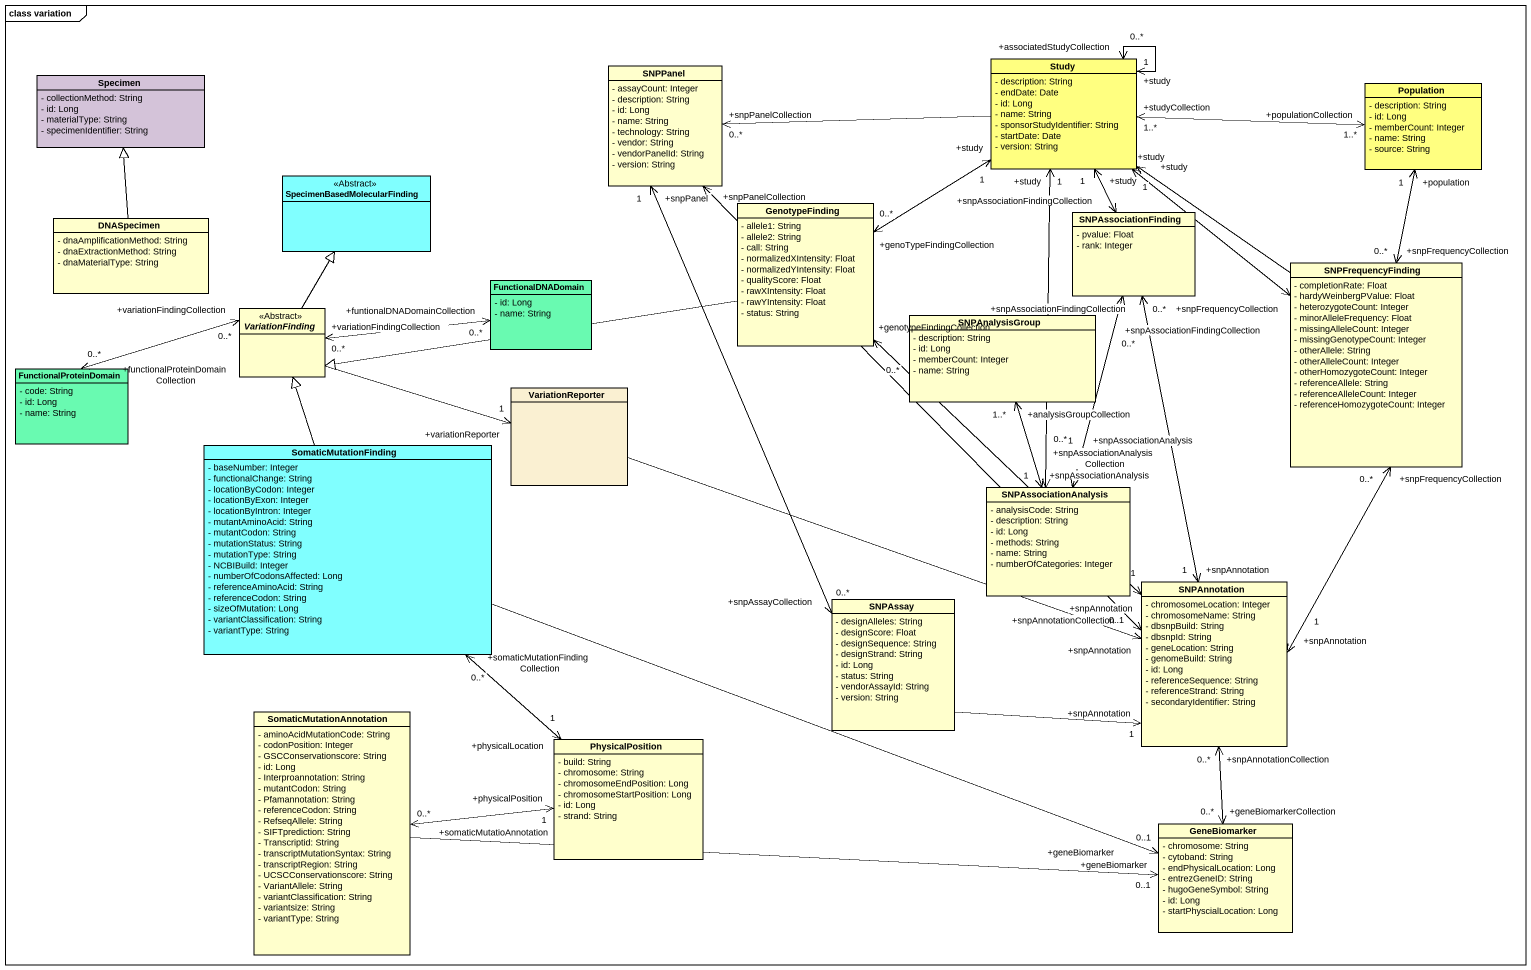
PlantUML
@startuml
mainframe class variation
hide circle
hide empty members
skinparam classAttributeIconSize 0
class Specimen #D4C3D9 {
  - collectionMethod: String
  - id: Long
  - materialType: String
  - specimenIdentifier: String
}
class SNPPanel {
  - assayCount: Integer
  - description: String
  - id: Long
  - name: String
  - technology: String
  - vendor: String
  - vendorPanelId: String
  - version: String
}
class Study #FFFF80 {
  - description: String
  - endDate: Date
  - id: Long
  - name: String
  - sponsorStudyIdentifier: String
  - startDate: Date
  - version: String
}
class Population #FFFF80 {
  - description: String
  - id: Long
  - memberCount: Integer
  - name: String
  - source: String
}
class "SpecimenBasedMolecularFinding" as SpecimenBasedMolecularFindin <<Abstract>> #80FFFF
class DNASpecimen {
  - dnaAmplificationMethod: String
  - dnaExtractionMethod: String
  - dnaMaterialType: String
}
class GenotypeFinding {
  - allele1: String
  - allele2: String
  - call: String
  - normalizedXIntensity: Float
  - normalizedYIntensity: Float
  - qualityScore: Float
  - rawXIntensity: Float
  - rawYIntensity: Float
  - status: String
}
class SNPAssociationFinding {
  - pvalue: Float
  - rank: Integer
}
class SNPFrequencyFinding {
  - completionRate: Float
  - hardyWeinbergPValue: Float
  - heterozygoteCount: Integer
  - minorAlleleFrequency: Float
  - missingAlleleCount: Integer
  - missingGenotypeCount: Integer
  - otherAllele: String
  - otherAlleleCount: Integer
  - otherHomozygoteCount: Integer
  - referenceAllele: String
  - referenceAlleleCount: Integer
  - referenceHomozygoteCount: Integer
}
abstract class VariationFinding <<Abstract>>
class FunctionalDNADomain #69FAB1 {
  - id: Long
  - name: String
}
class SNPAnalysisGroup {
  - description: String
  - id: Long
  - memberCount: Integer
  - name: String
}
class FunctionalProteinDomain #69FAB1 {
  - code: String
  - id: Long
  - name: String
}
class VariationReporter #FAF0D2
class SomaticMutationFinding #80FFFF {
  - baseNumber: Integer
  - functionalChange: String
  - locationByCodon: Integer
  - locationByExon: Integer
  - locationByIntron: Integer
  - mutantAminoAcid: String
  - mutantCodon: String
  - mutationStatus: String
  - mutationType: String
  - NCBIBuild: Integer
  - numberOfCodonsAffected: Long
  - referenceAminoAcid: String
  - referenceCodon: String
  - sizeOfMutation: Long
  - variantClassification: String
  - variantType: String
}
class SNPAssociationAnalysis {
  - analysisCode: String
  - description: String
  - id: Long
  - methods: String
  - name: String
  - numberOfCategories: Integer
}
class SNPAssay {
  - designAlleles: String
  - designScore: Float
  - designSequence: String
  - designStrand: String
  - id: Long
  - status: String
  - vendorAssayId: String
  - version: String
}
class SNPAnnotation {
  - chromosomeLocation: Integer
  - chromosomeName: String
  - dbsnpBuild: String
  - dbsnpId: String
  - geneLocation: String
  - genomeBuild: String
  - id: Long
  - referenceSequence: String
  - referenceStrand: String
  - secondaryIdentifier: String
}
class SomaticMutationAnnotation {
  - aminoAcidMutationCode: String
  - codonPosition: Integer
  - GSCConservationscore: String
  - id: Long
  - Interproannotation: String
  - mutantCodon: String
  - Pfamannotation: String
  - referenceCodon: String
  - RefseqAllele: String
  - SIFTprediction: String
  - Transcriptid: String
  - transcriptMutationSyntax: String
  - transcriptRegion: String
  - UCSCConservationscore: String
  - VariantAllele: String
  - variantClassification: String
  - variantsize: String
  - variantType: String
}
class PhysicalPosition {
  - build: String
  - chromosome: String
  - chromosomeEndPosition: Long
  - chromosomeStartPosition: Long
  - id: Long
  - strand: String
}
class GeneBiomarker {
  - chromosome: String
  - cytoband: String
  - endPhysicalLocation: Long
  - entrezGeneID: String
  - hugoGeneSymbol: String
  - id: Long
  - startPhyscialLocation: Long
}
SNPPanel "+snpPanel\n1" <--> "+snpAssayCollection\n0..*" SNPAssay
Study -left-> "+snpPanelCollection\n0..*" SNPPanel
Study "+study\n1" <--> "+associatedStudyCollection\n0..*" Study
Study "+studyCollection\n1..*" <-right-> "+populationCollection\n1..*" Population
Study "+study\n1" <--> "+genoTypeFindingCollection\n0..*" GenotypeFinding
Population "+population\n1" <--> "+snpFrequencyCollection\n0..*" SNPFrequencyFinding
DNASpecimen -up-|> Specimen
GenotypeFinding -left-|> VariationFinding
GenotypeFinding "+genotypeFindingCollection\n0..*" <--> "+snpAnnotation\n1" SNPAnnotation
SNPAssociationFinding "+snpAssociationFindingCollection" <-up-> "+study\n1" Study
SNPFrequencyFinding "+snpFrequencyCollection" <-up-> "+study" Study
SNPFrequencyFinding -up-> "+study\n1" Study
SNPFrequencyFinding "+snpFrequencyCollection\n0..*" <--> "+snpAnnotation\n1" SNPAnnotation
VariationFinding -up-|> SpecimenBasedMolecularFindin
VariationFinding "+variationFindingCollection\n0..*" <-right-> "+funtionalDNADomainCollection\n0..*" FunctionalDNADomain
VariationFinding "+variationFindingCollection\n0..*" <-left-> "+functionalProteinDomainCollection\n0..*" FunctionalProteinDomain
VariationFinding -right-> "+variationReporter\n1" VariationReporter
SNPAnalysisGroup "+analysisGroupCollection\n1..*" <--> "+snpAssociationAnalysis\n1" SNPAssociationAnalysis
VariationReporter -right-> "+snpAnnotation\n0..1" SNPAnnotation
SomaticMutationFinding -up-|> VariationFinding
SomaticMutationFinding "+somaticMutationFindingCollection\n0..*" <--> "+physicalLocation\n1" PhysicalPosition
SomaticMutationFinding -right-> "+geneBiomarker\n0..1" GeneBiomarker
SNPAssociationAnalysis "+snpAssociationAnalysisCollection\n0..*" <-up-> "+study\n1" Study
SNPAssociationAnalysis "+snpAssociationAnalysis\n1" <-up-> "+snpAssociationFindingCollection\n0..*" SNPAssociationFinding
SNPAssay -right-> "+snpAnnotation\n1" SNPAnnotation
SNPAnnotation "+snpAnnotationCollection" <-up-> "+snpPanelCollection" SNPPanel
SNPAnnotation "+snpAnnotation\n1" <-up-> "+snpAssociationFindingCollection\n0..*" SNPAssociationFinding
SNPAnnotation "+snpAnnotationCollection\n0..*" <--> "+geneBiomarkerCollection\n0..*" GeneBiomarker
SomaticMutationAnnotation "+somaticMutatioAnnotation\n0..*" <-right-> "+physicalPosition\n1" PhysicalPosition
SomaticMutationAnnotation -right-> "+geneBiomarker\n0..1" GeneBiomarker
@enduml
